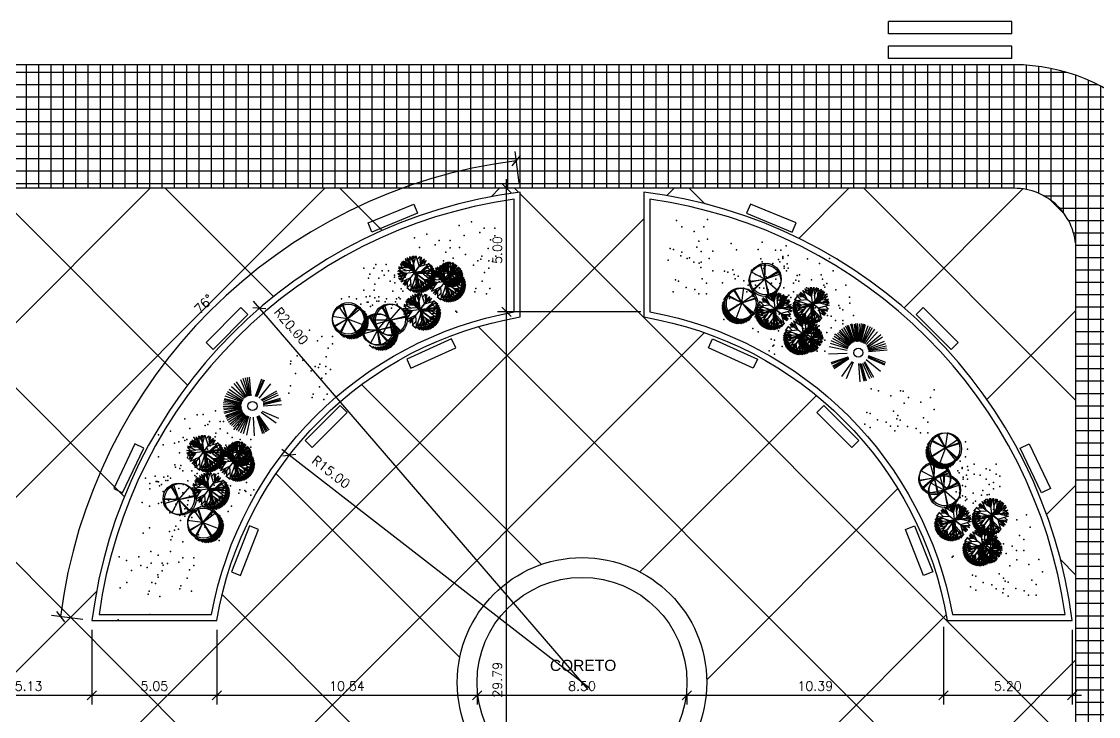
# Model space of a CAD drawing. Header units: millimetres. Extents: x 71 to 407, y 12 to 405.
# Drawn here: x 337.84 to 381.44, y 235.11 to 263.24 of the extents above; entities that cross this region are included whole.
import ezdxf

# ---------------------------------------------------------------- set-up
doc = ezdxf.new("R2010")
doc.units = ezdxf.units.MM
doc.header["$LTSCALE"] = 0.25
for name, color, linetype in [('BANCOS', 21, 'Continuous'), ('CALCADAS', 250, 'Continuous'), ('canteiro', 4, 'Continuous'), ('COTA', 240, 'Continuous'), ('GRAMA', 3, 'Continuous'), ('PAREDE', 5, 'Continuous'), ('PISO-CONCRETO', 8, 'Continuous'), ('pisos-concreto', 9, 'Continuous'), ('TEXTO1', 7, 'Continuous')]:
    doc.layers.add(name, color=color, linetype=linetype)
doc.layers.add('PLANTS', color=3, linetype='Continuous', lineweight=25)
doc.layers.add('SHADOWS', color=108, linetype='Continuous', lineweight=25)
doc.styles.get("Standard").update_dxf_attribs({"font": 'romans.shx'})
doc.styles.add('TECHNICLIGHT', font='arial.ttf')
doc.dimstyles.new('250', dxfattribs={"dimscale": 2.5, "dimtxt": 0.15, "dimasz": 0.15, "dimexe": 0.15, "dimexo": 0.15, "dimgap": 0.075, "dimtad": 1, "dimzin": 4, "dimdsep": 46, "dimtxsty": 'Standard', "dimblk1": 'OBLIQUE', "dimblk2": 'OBLIQUE', "dimsah": 1, "dimcen": 0.09, "dimdle": 0.15, "dimclrd": 256, "dimclre": 256, "dimclrt": 7, "dimadec": 0, "dimazin": 0, "dimtfac": 1, "dimtmove": 2, "dimatfit": 3, "dimldrblk": 'ORIGIN', "dimfxl": 1, "dimtolj": 1, "dimtzin": 4, "dimlwd": -1, "dimarcsym": 0})

# ---------------------------------------------------------------- blocks, each defined once
blk = doc.blocks.new('B')
at = {"layer": 'BANCOS'}
blk.add_lwpolyline([(-1, 0), (1, 0), (1, 0.4), (-1, 0.4)], close=True, dxfattribs=at)
blk = doc.blocks.new('*X30')
at = {"color": 0}
for p, q in [((7.996, 13.281), (8.158, 13.281)), ((8.071, 13.25), (8.233, 13.25)), ((8.124, 13.219), (8.286, 13.219)), ((8.165, 13.188), (8.327, 13.188)), ((8.199, 13.156), (8.361, 13.156)), ((8.227, 13.125), (8.389, 13.125)), ((8.251, 13.094), (8.413, 13.094)), ((8.271, 13.062), (8.433, 13.062)), ((8.289, 13.031), (8.45, 13.031)), ((8.303, 13), (8.465, 13)), ((8.315, 12.969), (8.477, 12.969)), ((8.325, 12.938), (8.487, 12.938)), ((8.309, 12.625), (8.471, 12.625)), ((8.32, 12.656), (8.482, 12.656)), ((8.328, 12.688), (8.49, 12.688)), ((8.332, 12.906), (8.494, 12.906)), ((8.335, 12.719), (8.497, 12.719)), ((8.338, 12.875), (8.499, 12.875)), ((8.339, 12.75), (8.501, 12.75)), ((8.341, 12.844), (8.503, 12.844)), ((8.342, 12.812), (8.504, 12.812)), ((8.342, 12.781), (8.504, 12.781)), ((7.927, 12.312), (8.088, 12.312)), ((8.035, 12.344), (8.196, 12.344)), ((8.097, 12.375), (8.259, 12.375)), ((8.144, 12.406), (8.305, 12.406)), ((8.181, 12.438), (8.343, 12.438)), ((8.212, 12.469), (8.374, 12.469)), ((8.238, 12.5), (8.4, 12.5)), ((8.261, 12.531), (8.422, 12.531)), ((8.28, 12.562), (8.441, 12.562)), ((8.295, 12.594), (8.457, 12.594))]:
    blk.add_line(p, q, dxfattribs=at)
blk = doc.blocks.new('SHADOW1')
blk.add_blockref('*X30', (-7.842, -12.805))
blk = doc.blocks.new('T25C')
at = {"color": 251, "linetype": 'Continuous'}
for p, q in [((0.35, 0.363), (-0.354, -0.341)), ((-0.005, 0.012), (-0.352, 0.358)), ((-0.352, 0.358), (0.349, -0.343)), ((-0.351, 0.358), (-0.335, 0.277)), ((-0.217, 0.224), (-0.326, 0.388)), ((-0.326, 0.388), (-0.235, 0.347)), ((-0.148, 0.155), (-0.272, 0.428)), ((-0.272, 0.428), (-0.001, 0.231)), ((-0.175, 0.358), (-0.162, 0.481)), ((-0.162, 0.481), (-0.002, 0.288)), ((-0.101, 0.498), (-0.12, 0.431)), ((-0.047, 0.343), (-0.101, 0.498)), ((-0.002, 0.503), (-0.047, 0.343)), ((-0.003, 0.01), (-0.003, 0.503)), ((-0.003, 0.503), (-0.003, -0.486)), ((-0.003, 0.01), (0.35, 0.363)), ((-0.002, 0.288), (0.062, 0.504)), ((0.031, 0.399), (-0.002, 0.503)), ((-0.002, 0.231), (0.183, 0.472)), ((0.062, 0.504), (0.079, 0.336)), ((0.183, 0.472), (0.129, 0.142)), ((0.158, 0.317), (0.24, 0.446)), ((0.24, 0.446), (0.161, 0.173)), ((0.161, 0.173), (0.367, 0.345)), ((0.352, 0.365), (0.21, 0.344)), ((0.367, 0.345), (0.326, 0.238)), ((-0.5, 0.028), (-0.426, 0.061)), ((-0.228, 0.009), (-0.5, 0.028)), ((0.497, 0.009), (-0.498, 0.009)), ((-0.497, 0.073), (-0.148, 0.155)), ((-0.115, 0.009), (-0.497, 0.073)), ((-0.427, 0.022), (-0.495, 0.009)), ((-0.495, 0.009), (-0.291, -0.032)), ((-0.261, 0.128), (-0.475, 0.168)), ((-0.475, 0.168), (-0.385, 0.099)), ((-0.475, -0.149), (-0.228, 0.009)), ((-0.321, 0.215), (-0.454, 0.219)), ((-0.454, 0.219), (-0.261, 0.128)), ((-0.419, -0.266), (-0.115, 0.009)), ((-0.246, 0.131), (-0.402, 0.306)), ((-0.402, 0.306), (-0.217, 0.224)), ((-0.107, 0.016), (-0.027, 0.012)), ((-0.002, 0.009), (-0.005, 0.012)), ((-0.002, 0.009), (-0.003, 0.01)), ((-0.002, 0.009), (0.497, 0.009)), ((0.416, 0.282), (0.077, 0.009)), ((0.077, 0.009), (0.414, -0.268)), ((0.228, 0.13), (0.483, 0.129)), ((0.303, 0.191), (0.454, 0.212)), ((0.454, 0.212), (0.332, 0.13)), ((0.483, 0.129), (0.357, 0.009)), ((0.357, 0.009), (0.491, -0.075)), ((0.396, 0.046), (0.495, 0.059)), ((0.498, 0.011), (0.396, 0.046)), ((0.498, 0.005), (0.428, -0.028)), ((0.495, 0.059), (0.436, 0.084)), ((-0.291, -0.032), (-0.498, -0.042)), ((-0.498, -0.042), (-0.395, -0.098)), ((-0.239, -0.104), (-0.475, -0.149)), ((-0.324, -0.12), (-0.461, -0.187)), ((-0.461, -0.187), (-0.35, -0.204)), ((-0.167, -0.154), (-0.419, -0.266)), ((-0.219, -0.206), (-0.371, -0.327)), ((-0.371, -0.327), (-0.324, -0.224)), ((-0.354, -0.342), (-0.265, -0.307)), ((-0.302, -0.39), (-0.219, -0.206)), ((-0.159, -0.253), (-0.302, -0.39)), ((-0.21, -0.449), (-0.225, -0.316)), ((-0.154, -0.316), (-0.21, -0.449)), ((-0.141, -0.471), (-0.167, -0.154)), ((-0.003, -0.195), (-0.141, -0.471)), ((-0.057, -0.488), (-0.05, -0.288)), ((0.219, -0.439), (-0.003, -0.195)), ((0.414, -0.268), (0.097, -0.09)), ((0.097, -0.09), (0.219, -0.439)), ((0.263, -0.415), (0.174, -0.31)), ((0.491, -0.075), (0.195, -0.088)), ((0.386, -0.307), (0.238, -0.231)), ((0.238, -0.231), (0.263, -0.415)), ((0.35, -0.345), (0.251, -0.322)), ((0.251, -0.322), (0.321, -0.372)), ((0.469, -0.158), (0.278, -0.085)), ((0.278, -0.085), (0.442, -0.221)), ((0.28, -0.193), (0.386, -0.307)), ((0.319, -0.273), (0.35, -0.345)), ((0.442, -0.221), (0.327, -0.198)), ((0.376, -0.08), (0.469, -0.158)), ((-0.003, -0.336), (-0.057, -0.488)), ((0.101, -0.48), (-0.003, -0.336)), ((0.035, -0.388), (-0.003, -0.491)), ((0.117, -0.327), (0.101, -0.48)), ((0.321, -0.372), (0.257, -0.367))]:
    blk.add_line(p, q, dxfattribs=at)
at = {"color": 122, "linetype": 'Continuous'}
for p, q in [((-0.151, 0.142), (-0.44, 0.072)), ((-0.44, 0.072), (-0.107, 0.016)), ((-0.149, 0.13), (-0.377, 0.076)), ((-0.377, 0.076), (-0.116, 0.022)), ((-0.144, 0.113), (-0.32, 0.075)), ((-0.32, 0.075), (-0.079, 0.028)), ((-0.144, 0.098), (-0.263, 0.078)), ((-0.263, 0.078), (-0.099, 0.041)), ((-0.144, 0.086), (-0.21, 0.076)), ((-0.21, 0.076), (-0.122, 0.057)), ((-0.142, 0.075), (-0.162, 0.07)), ((-0.029, 0.018), (-0.151, 0.142)), ((-0.027, 0.012), (-0.149, 0.13)), ((-0.062, 0.017), (-0.144, 0.113)), ((-0.079, 0.028), (-0.144, 0.098)), ((-0.099, 0.041), (-0.144, 0.086)), ((-0.122, 0.057), (-0.142, 0.075)), ((-0.116, 0.022), (-0.062, 0.017)), ((0.012, 0.003), (0.108, -0.087)), ((0.02, 0.015), (0.145, 0.144)), ((0.075, 0.003), (0.025, 0.001)), ((0.025, 0.001), (0.109, -0.084)), ((0.028, 0.014), (0.151, 0.133)), ((0.07, 0.013), (0.028, 0.014)), ((0.049, 0.02), (0.152, 0.126)), ((0.07, 0.019), (0.049, 0.02)), ((0.236, 0.164), (0.065, 0.021)), ((0.065, 0.021), (0.154, 0.12)), ((0.344, 0.235), (0.07, 0.013)), ((0.301, 0.205), (0.07, 0.019)), ((0.363, -0.232), (0.075, 0.003)), ((0.193, 0.136), (0.109, 0.062)), ((0.109, 0.062), (0.15, 0.115)), ((0.129, 0.142), (0.416, 0.282)), ((0.145, 0.144), (0.344, 0.235)), ((0.151, 0.133), (0.301, 0.205)), ((0.152, 0.126), (0.236, 0.164)), ((0.154, 0.12), (0.193, 0.136)), ((-0.35, -0.303), (-0.214, -0.184)), ((-0.338, -0.281), (-0.254, -0.21)), ((-0.32, -0.237), (-0.338, -0.281)), ((-0.214, -0.184), (-0.32, -0.237)), ((-0.254, -0.21), (-0.315, -0.248)), ((-0.274, -0.353), (-0.208, -0.218)), ((-0.167, -0.244), (-0.274, -0.353)), ((-0.244, -0.307), (-0.207, -0.226)), ((-0.172, -0.239), (-0.244, -0.307)), ((-0.183, -0.235), (-0.224, -0.281)), ((-0.224, -0.281), (-0.209, -0.239)), ((-0.195, -0.235), (-0.211, -0.25)), ((-0.21, -0.214), (-0.167, -0.168)), ((-0.209, -0.239), (-0.195, -0.228)), ((-0.208, -0.218), (-0.179, -0.196)), ((-0.207, -0.226), (-0.19, -0.214)), ((-0.195, -0.228), (-0.195, -0.235)), ((-0.19, -0.214), (-0.183, -0.235)), ((-0.179, -0.196), (-0.172, -0.239)), ((-0.167, -0.168), (-0.167, -0.244)), ((0.075, -0.005), (0.048, -0.006)), ((0.048, -0.006), (0.116, -0.08)), ((0.079, -0.012), (0.062, -0.016)), ((0.062, -0.016), (0.12, -0.078)), ((0.078, -0.02), (0.072, -0.025)), ((0.072, -0.025), (0.128, -0.076)), ((0.3, -0.189), (0.075, -0.005)), ((0.171, -0.101), (0.078, -0.02)), ((0.225, -0.14), (0.079, -0.012)), ((0.108, -0.087), (0.363, -0.232)), ((0.109, -0.084), (0.3, -0.189)), ((0.116, -0.08), (0.225, -0.14)), ((0.12, -0.078), (0.171, -0.101))]:
    blk.add_line(p, q, dxfattribs=at)
blk = doc.blocks.new('T41')
at = {"color": 86, "linetype": 'Continuous'}
for p, q in [((0.004, 0.005), (-0.195, 0.432)), ((0.004, 0.005), (-0.082, 0.469)), ((0.004, 0.005), (-0.054, 0.475)), ((0.004, 0.005), (0.382, 0.324)), ((0.004, 0.005), (-0.443, 0.154)), ((-0.442, -0.144), (0.004, 0.005)), ((0.004, 0.005), (-0.435, -0.172)), ((0.004, 0.005), (-0.285, -0.343)), ((0.004, 0.005), (-0.285, -0.401)), ((0.004, 0.005), (0.407, 0.292)), ((0.004, 0.005), (0.442, 0.238)), ((0.004, 0.005), (0.437, -0.256)), ((0.004, 0.005), (0.212, -0.469)), ((0.004, 0.005), (0.186, -0.48))]:
    blk.add_line(p, q, dxfattribs=at)
at = {"color": 3, "linetype": 'Continuous'}
for centre in [(0.018, -0.039), (0.029, 0.01)]:
    blk.add_circle(centre, 0.472, dxfattribs=at)
blk = doc.blocks.new('T34A')
at = {"color": 91, "linetype": 'Continuous'}
for p, q in [((-0.076, 0.182), (-0.233, 0.446)), ((-0.071, 0.189), (-0.207, 0.461)), ((-0.056, 0.186), (-0.181, 0.472)), ((-0.053, 0.193), (-0.15, 0.492)), ((-0.044, 0.198), (-0.124, 0.494)), ((0.018, 0.205), (0.023, 0.524)), ((0.068, 0.202), (0.148, 0.506)), ((0.095, 0.188), (0.207, 0.48)), ((0.109, 0.186), (0.251, 0.463)), ((0.119, 0.18), (0.286, 0.434)), ((0.14, 0.169), (0.32, 0.409)), ((0.149, 0.157), (0.353, 0.383)), ((-0.14, 0.116), (-0.411, 0.253)), ((-0.126, 0.129), (-0.369, 0.33)), ((0.159, 0.148), (0.371, 0.351)), ((0.169, 0.137), (0.396, 0.324)), ((0.177, 0.128), (0.422, 0.307)), ((0.182, 0.118), (0.442, 0.269)), ((0.191, 0.1), (0.463, 0.238)), ((0.199, 0.089), (0.481, 0.2)), ((-0.166, 0.022), (-0.48, 0.023)), ((-0.171, 0.005), (-0.474, -0.047)), ((0.198, 0.081), (0.491, 0.171)), ((0.203, 0.026), (0.516, 0.027)), ((0.206, 0.067), (0.489, 0.154)), ((0.21, 0.054), (0.509, 0.116)), ((0.21, 0.042), (0.513, 0.088)), ((0.211, 0), (0.507, -0.033)), ((0.213, 0.015), (0.516, -0.002)), ((0.215, 0.035), (0.51, 0.052)), ((-0.172, -0.018), (-0.467, -0.085)), ((-0.169, -0.009), (-0.463, -0.064)), ((-0.166, -0.045), (-0.435, -0.148)), ((-0.15, -0.065), (-0.42, -0.18)), ((-0.137, -0.078), (-0.412, -0.215)), ((-0.107, -0.112), (-0.319, -0.339)), ((-0.074, -0.141), (-0.214, -0.414)), ((-0.058, -0.144), (-0.197, -0.424)), ((-0.042, -0.149), (-0.171, -0.435)), ((0.027, -0.16), (0.036, -0.476)), ((0.044, -0.163), (0.072, -0.471)), ((0.055, -0.158), (0.106, -0.468)), ((0.069, -0.154), (0.147, -0.461)), ((0.084, -0.152), (0.189, -0.442)), ((0.103, -0.145), (0.263, -0.411)), ((0.121, -0.134), (0.303, -0.384)), ((0.148, -0.124), (0.352, -0.333)), ((0.163, -0.103), (0.399, -0.287)), ((0.177, -0.08), (0.43, -0.25)), ((0.187, -0.069), (0.449, -0.22)), ((0.188, -0.061), (0.47, -0.179)), ((0.195, -0.041), (0.486, -0.136)), ((0.205, -0.03), (0.495, -0.117)), ((0.208, -0.022), (0.502, -0.097)), ((0.213, -0.012), (0.511, -0.068))]:
    blk.add_line(p, q, dxfattribs=at)
at = {"color": 1, "linetype": 'Continuous'}
blk.add_circle((0.018, 0.017), 0.0777, dxfattribs=at)
blk = doc.blocks.new('_OBLIQUE')
at = {"color": 0, "linetype": 'ByBlock'}
blk.add_line((-0.5, -0.5), (0.5, 0.5), dxfattribs=at)
blk = doc.blocks.new('*D75')
at = {"layer": 'COTA'}
blk.add_line((357.478, 221.327), (357.478, 251.868), dxfattribs=at)
at = {"layer": 'COTA', "lineweight": -2}
for p, q in [((362.907, 251.493), (357.103, 251.493)), ((362.657, 221.702), (357.103, 221.702))]:
    blk.add_line(p, q, dxfattribs=at)
at = {"layer": 'DEFPOINTS', "color": 0}
for p in [(357.478, 251.493), (363.282, 251.493), (363.032, 221.702)]:
    blk.add_point(p, dxfattribs=at)
at = {"layer": 'COTA', "xscale": 0.375, "yscale": 0.375, "zscale": 0.375}
for p, rotation in [((357.478, 251.493), 90), ((357.478, 221.702), 270)]:
    blk.add_blockref('_OBLIQUE', p, dxfattribs=dict(at, rotation=rotation))
at = {"layer": 'COTA', "color": 7, "insert": (357.103, 236.597), "char_height": 0.375, "attachment_point": 5, "rotation": 90}
blk.add_mtext('\\A1;29.79', dxfattribs=at)
blk = doc.blocks.new('_Origin')
at = {"color": 0, "linetype": 'ByBlock', "lineweight": -2}
blk.add_line((0, 0), (-1, 0), dxfattribs=at)
blk.add_circle((0, 0), 0.5, dxfattribs=at)
blk = doc.blocks.new('*D76')
at = {"layer": 'COTA'}
blk.add_line((357.478, 251.118), (357.478, 256.868), dxfattribs=at)
at = {"layer": 'COTA', "lineweight": -2}
for p, q in [((359.157, 256.493), (357.103, 256.493)), ((362.907, 251.493), (357.103, 251.493))]:
    blk.add_line(p, q, dxfattribs=at)
at = {"layer": 'DEFPOINTS', "color": 0}
for p in [(357.478, 256.493), (359.532, 256.493), (363.282, 251.493)]:
    blk.add_point(p, dxfattribs=at)
at = {"layer": 'COTA', "xscale": 0.375, "yscale": 0.375, "zscale": 0.375}
for p, rotation in [((357.478, 256.493), 90), ((357.478, 251.493), 270)]:
    blk.add_blockref('_OBLIQUE', p, dxfattribs=dict(at, rotation=rotation))
at = {"layer": 'COTA', "color": 7, "insert": (357.103, 253.993), "char_height": 0.375, "attachment_point": 5, "rotation": 90}
blk.add_mtext('\\A1;5.00', dxfattribs=at)
blk = doc.blocks.new('*D77')
at = {"layer": 'COTA', "lineweight": -2}
for p, q in [((375.171, 238.741), (375.171, 235.592)), ((380.375, 238.618), (380.375, 235.592))]:
    blk.add_line(p, q, dxfattribs=at)
at = {"layer": 'COTA'}
blk.add_line((380.75, 235.967), (374.796, 235.967), dxfattribs=at)
at = {"layer": 'DEFPOINTS', "color": 0}
for p in [(375.171, 239.116), (380.375, 238.993), (375.171, 235.967)]:
    blk.add_point(p, dxfattribs=at)
at = {"layer": 'COTA', "xscale": 0.375, "yscale": 0.375, "zscale": 0.375, "rotation": 180}
blk.add_blockref('_OBLIQUE', (375.171, 235.967), dxfattribs=at)
at = {"layer": 'COTA', "xscale": 0.375, "yscale": 0.375, "zscale": 0.375}
blk.add_blockref('_OBLIQUE', (380.375, 235.967), dxfattribs=at)
at = {"layer": 'COTA', "color": 7, "insert": (377.773, 236.342), "char_height": 0.375, "attachment_point": 5}
blk.add_mtext('\\A1;5.20', dxfattribs=at)
blk = doc.blocks.new('*D78')
at = {"layer": 'COTA', "lineweight": -2}
for p, q in [((375.171, 238.741), (375.171, 235.592)), ((364.779, 235.968), (364.779, 235.592))]:
    blk.add_line(p, q, dxfattribs=at)
at = {"layer": 'COTA'}
blk.add_line((375.546, 235.967), (364.404, 235.967), dxfattribs=at)
at = {"layer": 'DEFPOINTS', "color": 0}
for p in [(375.171, 239.116), (364.779, 236.343), (364.779, 235.967)]:
    blk.add_point(p, dxfattribs=at)
at = {"layer": 'COTA', "xscale": 0.375, "yscale": 0.375, "zscale": 0.375, "rotation": 180}
blk.add_blockref('_OBLIQUE', (364.779, 235.967), dxfattribs=at)
at = {"layer": 'COTA', "xscale": 0.375, "yscale": 0.375, "zscale": 0.375}
blk.add_blockref('_OBLIQUE', (375.171, 235.967), dxfattribs=at)
at = {"layer": 'COTA', "color": 7, "insert": (369.975, 236.342), "char_height": 0.375, "attachment_point": 5}
blk.add_mtext('\\A1;10.39', dxfattribs=at)
blk = doc.blocks.new('*D79')
at = {"layer": 'COTA'}
blk.add_line((365.154, 235.967), (355.907, 235.967), dxfattribs=at)
at = {"layer": 'COTA', "lineweight": -2}
for p, q in [((356.282, 236.118), (356.282, 235.592)), ((364.779, 235.968), (364.779, 235.592))]:
    blk.add_line(p, q, dxfattribs=at)
at = {"layer": 'DEFPOINTS', "color": 0}
for p in [(356.282, 236.493), (364.779, 236.343), (356.282, 235.967)]:
    blk.add_point(p, dxfattribs=at)
at = {"layer": 'COTA', "xscale": 0.375, "yscale": 0.375, "zscale": 0.375, "rotation": 180}
blk.add_blockref('_OBLIQUE', (356.282, 235.967), dxfattribs=at)
at = {"layer": 'COTA', "xscale": 0.375, "yscale": 0.375, "zscale": 0.375}
blk.add_blockref('_OBLIQUE', (364.779, 235.967), dxfattribs=at)
at = {"layer": 'COTA', "color": 7, "insert": (360.531, 236.342), "char_height": 0.375, "attachment_point": 5}
blk.add_mtext('\\A1;8.50', dxfattribs=at)
blk = doc.blocks.new('*D80')
at = {"layer": 'COTA', "lineweight": -2}
for p, q in [((345.742, 238.618), (345.742, 235.592)), ((356.282, 236.118), (356.282, 235.592))]:
    blk.add_line(p, q, dxfattribs=at)
at = {"layer": 'COTA'}
blk.add_line((356.657, 235.967), (345.367, 235.967), dxfattribs=at)
at = {"layer": 'DEFPOINTS', "color": 0}
for p in [(345.742, 238.993), (356.282, 236.493), (345.742, 235.967)]:
    blk.add_point(p, dxfattribs=at)
at = {"layer": 'COTA', "xscale": 0.375, "yscale": 0.375, "zscale": 0.375, "rotation": 180}
blk.add_blockref('_OBLIQUE', (345.742, 235.967), dxfattribs=at)
at = {"layer": 'COTA', "xscale": 0.375, "yscale": 0.375, "zscale": 0.375}
blk.add_blockref('_OBLIQUE', (356.282, 235.967), dxfattribs=at)
at = {"layer": 'COTA', "color": 7, "insert": (351.012, 236.342), "char_height": 0.375, "attachment_point": 5}
blk.add_mtext('\\A1;10.54', dxfattribs=at)
blk = doc.blocks.new('*D81')
at = {"layer": 'COTA', "lineweight": -2}
for p, q in [((340.689, 238.618), (340.689, 235.592)), ((345.742, 238.618), (345.742, 235.592))]:
    blk.add_line(p, q, dxfattribs=at)
at = {"layer": 'COTA'}
blk.add_line((346.117, 235.967), (340.314, 235.967), dxfattribs=at)
at = {"layer": 'DEFPOINTS', "color": 0}
for p in [(340.689, 238.993), (345.742, 238.993), (340.689, 235.967)]:
    blk.add_point(p, dxfattribs=at)
at = {"layer": 'COTA', "xscale": 0.375, "yscale": 0.375, "zscale": 0.375, "rotation": 180}
blk.add_blockref('_OBLIQUE', (340.689, 235.967), dxfattribs=at)
at = {"layer": 'COTA', "xscale": 0.375, "yscale": 0.375, "zscale": 0.375}
blk.add_blockref('_OBLIQUE', (345.742, 235.967), dxfattribs=at)
at = {"layer": 'COTA', "color": 7, "insert": (343.215, 236.342), "char_height": 0.375, "attachment_point": 5}
blk.add_mtext('\\A1;5.05', dxfattribs=at)
blk = doc.blocks.new('*D82')
at = {"layer": 'COTA', "lineweight": -2}
for p, q in [((335.557, 247.368), (335.557, 235.592)), ((340.689, 238.618), (340.689, 235.592))]:
    blk.add_line(p, q, dxfattribs=at)
at = {"layer": 'COTA'}
blk.add_line((341.064, 235.967), (335.182, 235.967), dxfattribs=at)
at = {"layer": 'DEFPOINTS', "color": 0}
for p in [(335.557, 247.743), (340.689, 238.993), (335.557, 235.967)]:
    blk.add_point(p, dxfattribs=at)
at = {"layer": 'COTA', "xscale": 0.375, "yscale": 0.375, "zscale": 0.375, "rotation": 180}
blk.add_blockref('_OBLIQUE', (335.557, 235.967), dxfattribs=at)
at = {"layer": 'COTA', "xscale": 0.375, "yscale": 0.375, "zscale": 0.375}
blk.add_blockref('_OBLIQUE', (340.689, 235.967), dxfattribs=at)
at = {"layer": 'COTA', "color": 7, "insert": (338.123, 236.342), "char_height": 0.375, "attachment_point": 5}
blk.add_mtext('\\A1;5.13', dxfattribs=at)
blk = doc.blocks.new('*D118')
at = {"layer": 'COTA'}
blk.add_line((360.777, 236.209), (347.224, 251.921), dxfattribs=at)
at = {"layer": 'DEFPOINTS', "color": 0}
for p in [(347.469, 251.637), (360.532, 236.493)]:
    blk.add_point(p, dxfattribs=at)
at = {"layer": 'COTA', "xscale": 0.375, "yscale": 0.375, "zscale": 0.375, "rotation": 130.7798415894009}
blk.add_blockref('_OBLIQUE', (347.469, 251.637), dxfattribs=at)
at = {"layer": 'COTA', "color": 7, "insert": (348.756, 250.915), "char_height": 0.375, "attachment_point": 5, "rotation": 310.7798}
blk.add_mtext('\\A1;R20.00', dxfattribs=at)
blk = doc.blocks.new('*D119')
at = {"layer": 'COTA'}
blk.add_line((360.828, 236.263), (348.381, 245.913), dxfattribs=at)
at = {"layer": 'DEFPOINTS', "color": 0}
for p in [(348.677, 245.683), (360.532, 236.493)]:
    blk.add_point(p, dxfattribs=at)
at = {"layer": 'COTA', "xscale": 0.375, "yscale": 0.375, "zscale": 0.375, "rotation": 142.2150789964537}
blk.add_blockref('_OBLIQUE', (348.677, 245.683), dxfattribs=at)
at = {"layer": 'COTA', "color": 7, "insert": (350.368, 245.008), "char_height": 0.375, "attachment_point": 5, "rotation": 322.2151}
blk.add_mtext('\\A1;R15.00', dxfattribs=at)
blk = doc.blocks.new('*D120')
at = {"layer": 'COTA'}
for p, q in [((357.985, 256.708), (357.825, 257.98)), ((340.317, 239.039), (339.045, 239.2))]:
    blk.add_line(p, q, dxfattribs=at)
blk.add_arc((360.532, 236.493), 21.282, 97.1808, 172.8192, dxfattribs=at)
at = {"layer": 'DEFPOINTS', "color": 0}
for p in [(358.032, 256.336), (349.13, 254.463), (340.689, 238.993), (360.532, 236.493)]:
    blk.add_point(p, dxfattribs=at)
at = {"layer": 'COTA', "xscale": 0.375, "yscale": 0.375, "zscale": 0.375}
for p, rotation in [((357.872, 257.608), 7.180755781458132), ((339.417, 239.153), 262.8192442185417)]:
    blk.add_blockref('_OBLIQUE', p, dxfattribs=dict(at, rotation=rotation))
at = {"layer": 'COTA', "color": 7, "insert": (345.218, 251.806), "char_height": 0.375, "attachment_point": 5, "rotation": 45}
blk.add_mtext('\\A1;76°', dxfattribs=at)

msp = doc.modelspace()

# ---------------------------------------------------------------- hatches: boundary and pattern name
at = {"layer": 'PISO-CONCRETO'}
h = msp.add_hatch(dxfattribs=at)
h.set_pattern_fill('_USER', color=256, scale=0.5, style=0, double=1, pattern_type=0)
h.set_pattern_definition([(0, (311.53186, 147.1925), (0, 0.5), []), (90, (311.53186, 147.1925), (-0.5, 3e-17), [])])
edge = h.paths.add_edge_path()
edge.add_arc((378.032, 149.693), 7.5, 270, 360)
edge.add_line((385.532, 149.693), (385.532, 253.993))
edge.add_arc((378.032, 253.993), 7.5, 0, 90)
edge.add_line((378.032, 261.493), (245.032, 261.493))
edge.add_arc((245.032, 253.993), 7.5, 90, 180)
edge.add_line((237.532, 253.993), (237.532, 149.693))
edge.add_arc((245.032, 149.693), 7.5, 180, 270)
edge.add_line((245.032, 142.193), (378.032, 142.193))
edge = h.paths.add_edge_path(flags=16)
edge.add_arc((378.032, 149.693), 2.5, 270, 360)
edge.add_line((380.532, 149.693), (380.532, 253.993))
edge.add_arc((378.032, 253.993), 2.5, 0, 90)
edge.add_line((378.032, 256.493), (245.032, 256.493))
edge.add_arc((245.032, 253.993), 2.5, 90, 180)
edge.add_line((242.532, 253.993), (242.532, 149.693))
edge.add_arc((245.032, 149.693), 2.5, 180, 270)
edge.add_line((245.032, 147.193), (378.032, 147.193))
at = {"layer": 'pisos-concreto'}
h = msp.add_hatch(dxfattribs=at)
h.set_pattern_fill('_USER', color=256, scale=5, angle=45, style=0, double=1, pattern_type=0)
h.set_pattern_definition([(45, (311.532, 147.1925), (-3.53553, 3.53553), []), (135, (311.532, 147.1925), (-3.53553, -3.53553), [])])
h.paths.add_polyline_path([(363.032, 221.702, 0.319198), (375.322, 233.993), (380.375, 233.993, -0.170799), (374.437, 222.118), (380.532, 222.118), (380.532, 253.993, 0.414214), (378.032, 256.493), (372.338, 256.493), (372.338, 252.636, -0.206358), (380.375, 238.993), (375.322, 238.993, 0.319198), (363.032, 251.283), (363.032, 256.336, -0.127213), (372.338, 252.636), (372.338, 256.493), (360.532, 256.493), (360.532, 241.543, -0.414214), (365.582, 236.493, -1), (355.482, 236.493, -0.414214), (360.532, 241.543), (360.532, 256.493), (351.754, 256.493), (351.754, 254.463, -0.082452), (358.032, 256.336), (358.032, 251.283, 0.319198), (345.742, 238.993), (340.689, 238.993, -0.252967), (351.754, 254.463), (351.754, 256.493), (331.826, 256.493), (331.826, 251.961, -0.378826), (335.557, 247.743, -1), (327.057, 247.743, -0.450509), (331.826, 251.961), (331.826, 256.493), (321.925, 256.493, 0.098776), (308.175, 253.329), (308.175, 247.753, -0.068045), (316.048, 250.725), (316.717, 247.8, -0.014968), (318.365, 248.126), (318.858, 245.167, 0.182114), (303.573, 236.304), (301.25, 238.202, -0.014968), (302.351, 239.47), (300.145, 241.504, -0.082452), (308.175, 247.753), (308.175, 253.329, 0.161455), (291.463, 237.972), (272.943, 256.493), (251.768, 256.493, -0.220092), (258.808, 253.236), (256.902, 251.618, 1), (246.634, 242.894), (244.729, 241.276, -0.177903), (242.532, 247.256), (242.532, 229.122), (244.735, 229.122), (244.144, 229.712), (264.863, 250.43), (289.611, 225.681), (268.893, 204.963), (244.735, 229.122), (242.532, 229.122), (242.532, 200.011), (245.379, 200.011, -0.094039), (245.032, 201.843, -1), (255.032, 201.843, -0.094039), (254.684, 200.011), (270.186, 200.011, -0.657735), (284.878, 200.011), (290.14, 200.011, 0.135728), (286.72, 206.039), (290.256, 209.574, -0.493239), (286.532, 181.254), (284.032, 185.584, 0.335111), (290.14, 200.011), (284.878, 200.011, -0.102155), (285.532, 196.843, -1), (269.532, 196.843, -0.102155), (270.186, 200.011), (254.684, 200.011, -0.681016), (245.379, 200.011), (242.532, 200.011), (242.532, 183.595), (251.16, 183.595, -0.118042), (259.875, 186.879), (259.875, 183.595), (264.875, 183.595), (264.875, 186.879, -0.342564), (282.218, 169.536), (277.165, 169.536, 0.319198), (264.875, 181.826), (264.875, 183.595), (259.875, 183.595), (259.875, 181.826, 0.319198), (247.585, 169.536), (242.532, 169.536), (242.532, 164.536), (247.585, 164.536, 0.319198), (259.875, 152.245), (259.875, 147.193), (264.875, 147.193), (264.875, 152.245, 0.319198), (277.165, 164.536), (282.218, 164.536, -0.168261), (276.422, 152.799), (276.422, 147.193), (301.532, 147.193), (301.532, 167.193), (306.532, 167.193), (306.532, 147.193), (316.532, 147.193), (316.532, 167.193), (321.532, 167.193), (321.532, 147.193), (343.532, 147.193), (343.532, 152.193), (347.155, 152.193), (347.155, 157.666), (345.594, 157.193, -0.243304), (348.934, 175.263), (352.507, 171.69, 0.232179), (350.379, 158.644), (347.155, 157.666), (347.155, 152.193), (349.532, 152.193), (349.532, 147.193), (359.532, 147.193), (359.532, 152.193), (365.532, 152.193), (365.532, 147.193), (378.032, 147.193, 0.414214), (380.532, 149.693), (380.532, 152.193), (375.532, 152.193), (375.532, 158.193), (380.532, 158.193), (380.532, 168.193), (375.532, 168.193), (375.532, 174.193), (380.532, 174.193), (380.532, 180.968), (372.265, 180.968), (370.532, 176.833, 0.259311), (356.042, 175.226), (352.469, 178.799, -0.27058), (372.465, 181.445), (372.265, 180.968), (380.532, 180.968), (380.532, 194.343), (363.032, 194.343), (363.032, 199.343), (380.532, 199.343), (380.532, 204.343), (363.032, 204.343), (363.032, 209.343), (380.532, 209.343), (380.532, 222.118), (374.437, 222.118, -0.16227), (363.032, 216.649)])
h.paths.add_polyline_path([(267.425, 167.036, -1), (257.325, 167.036, -1)], flags=16)
h.paths.add_polyline_path([(266.625, 167.036, -1), (258.125, 167.036, -1)], flags=0)
h.paths.add_polyline_path([(265.29, 169.774, -0.396021), (265.29, 164.297), (262.552, 167.036), (262.375, 167.036), (262.375, 166.859), (265.114, 164.12, -0.396021), (259.636, 164.12), (262.375, 166.859), (262.375, 167.036), (262.198, 167.036), (259.46, 164.297, -0.396021), (259.46, 169.774), (262.198, 167.036), (262.375, 167.036), (262.375, 167.212), (259.636, 169.951, -0.396021), (265.114, 169.951), (262.375, 167.212), (262.375, 167.036), (262.552, 167.036)], flags=0)

# ---------------------------------------------------------------- linework, layer by layer
at = {"layer": 'CALCADAS'}
for p, q in [((377.935, 263.243), (372.935, 263.243)), ((372.935, 262.743), (372.935, 263.243)), ((377.935, 262.743), (377.935, 263.243)), ((377.935, 262.743), (372.935, 262.743)), ((377.935, 262.243), (372.935, 262.243)), ((372.935, 261.743), (372.935, 262.243)), ((377.935, 261.743), (377.935, 262.243)), ((377.935, 261.743), (372.935, 261.743))]:
    msp.add_line(p, q, dxfattribs=at)
for points in [[(378.032, 142.193, 0.414214), (385.532, 149.693), (385.532, 253.993, 0.414214), (378.032, 261.493), (245.032, 261.493, 0.414214), (237.532, 253.993), (237.532, 149.693, 0.414214), (245.032, 142.193)], [(378.032, 147.193, 0.414214), (380.532, 149.693), (380.532, 253.993, 0.414214), (378.032, 256.493), (245.032, 256.493, 0.414214), (242.532, 253.993), (242.532, 149.693, 0.414214), (245.032, 147.193)]]:
    msp.add_lwpolyline(points, format="xyb", close=True, dxfattribs=at)
at = {"layer": 'canteiro'}
for points in [[(358.032, 251.283), (358.032, 256.336, 0.342564), (340.689, 238.993), (345.742, 238.993, -0.319198)], [(357.782, 251.493), (357.782, 256.05, 0.334557), (340.974, 239.243), (345.532, 239.243, -0.311572)], [(363.032, 256.336), (363.032, 251.283, -0.319198), (375.322, 238.993), (380.375, 238.993, 0.342564)], [(363.282, 256.05), (363.282, 251.493, -0.311572), (375.532, 239.243), (380.089, 239.243, 0.334557)]]:
    msp.add_lwpolyline(points, format="xyb", close=True, dxfattribs=at)
at = {"layer": 'GRAMA', "linetype": 'Continuous'}
for p in [(356.058, 255.133), (364.36, 255.19), (365.613, 255.234), (355.561, 254.984), (356.391, 254.703), (356.565, 254.876), (356.999, 254.876), (364.576, 254.93), (365.067, 254.737), (365.464, 254.936), (353.75, 254.491), (354.247, 254.64), (354.754, 254.382), (355.187, 254.382), (355.76, 254.587), (356.825, 254.4), (356.999, 254.573), (365.266, 254.351), (365.613, 254.439), (366.566, 254.264), (367.819, 254.308), (353.949, 254.093), (354.58, 254.209), (355.014, 253.906), (355.187, 254.079), (355.568, 254.096), (355.811, 253.817), (356.738, 254.053), (364.1, 254.062), (364.23, 254.019), (364.573, 253.908), (365.183, 254.106), (365.356, 253.932), (365.827, 253.952), (366.782, 254.004), (367.67, 254.01), (368.363, 253.994), (368.58, 253.994), (368.797, 254.168), (352.189, 253.405), (352.6, 253.405), (353.756, 253.603), (354.927, 253.559), (355.314, 253.668), (356.144, 253.386), (356.318, 253.56), (356.435, 253.62), (356.478, 253.75), (356.752, 253.56), (356.912, 253.533), (357.042, 253.75), (364.013, 253.585), (364.533, 253.759), (364.79, 253.648), (364.879, 253.672), (365.053, 253.499), (365.281, 253.456), (365.356, 253.499), (365.678, 253.654), (367.768, 253.641), (367.819, 253.514), (368.258, 253.449), (368.493, 253.604), (368.537, 253.517), (368.656, 253.647), (368.667, 253.734), (368.667, 253.691), (368.71, 253.344), (368.84, 253.431), (368.883, 253.778), (369.66, 253.641), (370.151, 253.449), (370.548, 253.647), (351.692, 253.256), (351.939, 253.01), (352.104, 253.256), (352.436, 253.158), (352.522, 252.975), (352.696, 253.148), (352.934, 252.975), (353.107, 253.148), (353.129, 253.148), (353.541, 253.148), (354.624, 253.126), (354.667, 253.256), (354.882, 253.01), (354.931, 253.208), (355.101, 253.039), (355.231, 253.256), (355.279, 253.159), (355.496, 253.219), (355.513, 253.271), (356.578, 253.083), (356.752, 253.256), (365.337, 253.283), (365.827, 253.158), (366.306, 253.137), (366.436, 253.093), (366.637, 253.196), (366.689, 252.998), (366.854, 252.936), (367.389, 253.18), (367.562, 253.007), (367.742, 252.942), (367.891, 253.24), (367.989, 252.911), (368.71, 253.257), (368.805, 253.151), (368.883, 253.257), (369.243, 252.956), (369.331, 252.983), (370.219, 252.989), (370.697, 253.151), (351.891, 252.859), (352.138, 252.612), (352.302, 252.859), (352.769, 252.728), (352.943, 252.901), (352.956, 252.672), (353.129, 252.845), (353.367, 252.672), (353.376, 252.901), (353.376, 252.598), (353.541, 252.845), (354.75, 252.723), (354.782, 252.811), (355.321, 252.78), (356.491, 252.736), (364.313, 252.781), (364.443, 252.737), (364.746, 252.477), (365.396, 252.824), (365.57, 252.651), (366.219, 252.66), (366.739, 252.833), (367.086, 252.747), (367.259, 252.573), (367.291, 252.774), (367.344, 252.744), (367.421, 252.731), (367.562, 252.573), (368.206, 252.651), (368.374, 252.817), (368.547, 252.644), (369.094, 252.658), (369.184, 252.774), (369.314, 252.731), (369.822, 252.79), (370.267, 252.817), (370.318, 252.571), (370.368, 252.492), (370.44, 252.644), (371.207, 252.577), (351.097, 252.103), (351.698, 252.368), (351.791, 252.103), (351.945, 252.121), (352.11, 252.368), (352.138, 252.06), (352.311, 252.103), (352.869, 252.325), (353.116, 252.078), (353.203, 252.425), (353.281, 252.325), (356.188, 252.303), (356.231, 252.433), (356.665, 252.216), (356.795, 252.433), (364.226, 252.304), (365.093, 252.391), (365.266, 252.217), (365.57, 252.217), (366.377, 252.069), (367.204, 252.297), (367.421, 252.167), (367.46, 252.112), (367.724, 252.47), (367.891, 252.445), (368.014, 252.159), (368.071, 252.384), (368.244, 252.21), (368.547, 252.21), (368.697, 252.459), (368.854, 252.115), (368.903, 252.166), (368.984, 252.072), (369.097, 252.297), (369.243, 252.161), (369.314, 252.167), (369.617, 252.47), (369.938, 252.159), (369.963, 252.384), (370.137, 252.21), (370.44, 252.21), (370.809, 252.378), (371.355, 252.08), (350.794, 252.016), (351.401, 252.016), (351.574, 251.8), (351.834, 251.886), (351.878, 251.886), (351.964, 251.713), (352.051, 251.756), (352.225, 251.93), (352.311, 251.93), (352.565, 251.892), (352.609, 252.022), (352.812, 251.645), (352.856, 251.775), (352.977, 251.892), (353.02, 252.022), (353.042, 251.805), (353.173, 252.022), (353.42, 251.775), (353.454, 251.805), (353.584, 252.022), (354.555, 251.655), (366.507, 252.025), (366.81, 251.765), (367.157, 251.679), (367.633, 251.939), (367.729, 251.784), (367.859, 251.741), (368.505, 251.967), (368.768, 251.638), (368.812, 251.827), (368.986, 251.654), (369.051, 251.669), (369.288, 251.812), (369.634, 251.725), (369.842, 251.704), (369.972, 251.66), (370.111, 251.985), (370.483, 251.83), (370.925, 251.747), (370.974, 251.638), (371.371, 251.836), (351.574, 251.583), (353.289, 251.558), (355.428, 251.52), (355.466, 251.481), (366.279, 251.184), (366.29, 251.592), (367.33, 251.505), (367.538, 251.292), (367.633, 251.505), (367.642, 251.307), (367.668, 251.249), (368.162, 251.48), (368.509, 251.394), (368.621, 251.335), (368.673, 251.254), (368.682, 251.22), (368.984, 251.508), (368.986, 251.22), (369.561, 251.26), (369.578, 251.336), (369.755, 251.227), (369.808, 251.552), (370.111, 251.552), (370.275, 251.4), (370.466, 251.342), (370.622, 251.313), (371.098, 251.574), (371.52, 251.339), (348.697, 250.754), (349.492, 250.754), (367.451, 250.815), (367.971, 250.989), (368.318, 250.902), (368.435, 251.013), (368.491, 250.728), (368.794, 251.162), (368.794, 250.728), (369.164, 251.061), (369.503, 250.818), (369.592, 250.786), (369.71, 250.763), (369.972, 251.097), (370.006, 250.963), (370.069, 251.144), (370.136, 250.919), (370.615, 250.845), (370.795, 251.14), (371.09, 251.006), (371.098, 251.14), (371.263, 250.833), (348.995, 250.605), (349.825, 250.324), (349.999, 250.497), (350.432, 250.497), (367.668, 250.685), (368.196, 250.386), (368.326, 250.343), (369.101, 250.469), (369.231, 250.425), (369.279, 250.43), (369.79, 250.687), (369.92, 250.486), (369.989, 250.637), (370.136, 250.356), (370.184, 250.512), (370.358, 250.339), (370.44, 250.659), (370.786, 250.572), (370.96, 250.399), (371.263, 250.399), (349.194, 250.208), (350.259, 250.021), (350.432, 250.194), (368.109, 249.909), (368.262, 250.103), (368.301, 250.14), (368.629, 250.083), (368.976, 249.996), (369.015, 249.992), (369.231, 249.862), (369.453, 250.256), (369.535, 250.165), (369.881, 250.079), (369.939, 250.289), (370, 250.073), (370.054, 249.905), (370.358, 249.905), (348.741, 249.501), (349.001, 249.717), (349.225, 249.538), (350.172, 249.674), (368.326, 249.779), (369.149, 249.823), (369.453, 249.823), (348.728, 249.389), (348.927, 248.992), (349.558, 249.107), (349.732, 249.281), (349.868, 249.241), (349.912, 249.371), (350.165, 249.281), (350.345, 249.154), (349.992, 248.804), (350.165, 248.977), (348.654, 248.201), (348.734, 248.501), (349.645, 248.154), (349.905, 248.457), (350.209, 248.154), (372.24, 248.37), (372.54, 248.29), (373.428, 248.296), (373.54, 248.283), (374.794, 248.328), (349.602, 248.024), (350.079, 247.938), (373.031, 248.097), (373.577, 247.799), (373.757, 248.023), (374.248, 247.831), (374.645, 248.029), (344.944, 247.316), (345.188, 247.332), (345.685, 247.481), (372.064, 247.423), (372.194, 247.379), (373.147, 247.466), (373.32, 247.293), (374.794, 247.533), (344.447, 247.167), (345.277, 246.886), (345.387, 246.935), (345.451, 247.059), (345.884, 247.059), (346.018, 247.05), (346.192, 247.224), (346.625, 247.224), (346.625, 246.92), (371.977, 246.946), (372.194, 246.816), (372.497, 247.119), (372.843, 247.032), (373.017, 246.859), (373.28, 247.156), (373.32, 246.859), (373.41, 247.113), (373.713, 246.852), (374.363, 247.199), (374.536, 247.026), (343.377, 246.509), (343.874, 246.658), (344.38, 246.401), (344.646, 246.77), (344.814, 246.401), (345.194, 246.444), (345.682, 246.427), (345.711, 246.582), (345.884, 246.756), (346.179, 246.576), (346.365, 246.4), (346.452, 246.747), (373.193, 246.679), (374.06, 246.766), (374.233, 246.592), (374.536, 246.592), (343.576, 246.112), (344.035, 246.18), (344.207, 246.227), (344.453, 246.279), (344.532, 246.329), (344.814, 246.097), (345.039, 246.072), (345.364, 245.932), (345.473, 246.072), (345.624, 246.236), (345.881, 246.029), (345.928, 245.932), (346.062, 245.967), (346.105, 246.097), (346.387, 245.95), (346.512, 246.145), (346.669, 246.097), (346.686, 246.318), (346.952, 245.96), (347.119, 246.318), (347.119, 246.015), (376.056, 246.231), (343.383, 245.621), (344.234, 245.783), (344.554, 245.577), (344.641, 245.924), (344.866, 245.898), (345.299, 245.595), (345.321, 245.802), (345.473, 245.768), (345.688, 245.539), (345.764, 245.521), (345.798, 245.716), (346.238, 245.552), (346.261, 245.67), (346.338, 245.751), (346.539, 245.88), (346.735, 245.9), (346.859, 245.495), (346.946, 245.842), (376.056, 245.624), (376.142, 245.927), (344.042, 245.292), (344.069, 245.203), (344.25, 245.144), (344.294, 245.274), (344.857, 245.274), (344.864, 245.203), (345.213, 245.248), (345.963, 245.124), (346.206, 245.464), (346.556, 245.062), (346.595, 245.24), (346.599, 245.192), (346.768, 245.413), (347.163, 245.192), (347.202, 245.413), (347.202, 245.11), (375.622, 245.45), (375.752, 245.06), (375.839, 245.45), (375.926, 245.19), (375.926, 245.147), (376.142, 245.233), (376.161, 245.079), (376.408, 245.326), (376.899, 245.134), (377.049, 245.085), (377.296, 245.332), (342.856, 244.757), (343.247, 244.844), (343.29, 244.627), (343.333, 244.627), (343.594, 244.801), (343.68, 244.671), (343.767, 244.844), (343.767, 244.671), (343.874, 244.765), (344.367, 245.054), (344.566, 244.657), (344.727, 245.058), (344.859, 244.863), (344.909, 244.815), (344.952, 244.945), (345.197, 244.773), (345.356, 245.012), (345.37, 244.946), (345.386, 244.728), (345.516, 244.945), (345.771, 244.633), (345.804, 244.946), (345.804, 244.643), (345.862, 244.755), (346.296, 244.755), (347.028, 244.937), (347.033, 244.975), (375.796, 244.973), (375.969, 244.8), (375.969, 244.713), (376.099, 244.887), (376.142, 244.713), (376.408, 244.915), (376.652, 244.887), (376.899, 244.722), (377.296, 244.921), (377.445, 244.836), (343.03, 244.541), (343.03, 244.324), (343.377, 244.616), (343.42, 244.454), (343.507, 244.497), (343.576, 244.219), (344.207, 244.335), (344.38, 244.508), (344.814, 244.508), (344.814, 244.205), (345.058, 244.466), (345.631, 244.47), (345.689, 244.582), (346.011, 244.396), (346.123, 244.278), (346.296, 244.452), (346.681, 244.287), (346.884, 244.262), (346.922, 244.222), (346.941, 244.59), (347.245, 244.287), (375.684, 244.212), (375.931, 244.459), (376.061, 244.416), (376.767, 244.255), (377.014, 244.502), (377.187, 244.329), (377.198, 244.589), (377.445, 244.424), (342.716, 243.78), (343.511, 243.78), (343.784, 243.851), (344.113, 243.95), (344.373, 244.166), (344.579, 243.851), (344.641, 244.031), (344.865, 243.975), (345.284, 243.82), (345.544, 244.123), (346.036, 243.932), (346.638, 244.157), (347.115, 244.07), (375.814, 244.169), (375.844, 243.982), (375.931, 244.047), (376.061, 244.004), (376.061, 243.852), (376.117, 243.908), (376.364, 244.155), (376.464, 243.822), (376.711, 244.069), (376.884, 243.895), (376.941, 244.082), (377.014, 244.091), (377.187, 243.917), (377.187, 243.895), (343.014, 243.631), (343.383, 243.728), (343.844, 243.35), (344.018, 243.523), (344.082, 243.702), (344.294, 243.382), (344.451, 243.523), (344.554, 243.685), (344.857, 243.382), (344.912, 243.421), (345.086, 243.594), (345.24, 243.69), (345.519, 243.594), (345.717, 243.603), (345.732, 243.498), (345.776, 243.628), (346.209, 243.412), (346.339, 243.628), (375.597, 243.735), (375.814, 243.605), (375.844, 243.57), (376.061, 243.44), (376.364, 243.744), (376.637, 243.648), (376.711, 243.657), (376.884, 243.484), (376.941, 243.648), (377.187, 243.484), (344.25, 243.252), (344.278, 243.046), (344.281, 243.305), (344.451, 243.22), (344.727, 243.165), (345.346, 243.117), (345.519, 243.291), (377.642, 243.268), (378.133, 243.076), (378.53, 243.274), (342.76, 242.526), (343.02, 242.743), (343.828, 242.598), (344.026, 242.65), (344.088, 242.814), (344.191, 242.7), (344.999, 242.468), (345.259, 242.771), (375.694, 242.469), (378.248, 242.444), (378.679, 242.777), (343.888, 242.266), (343.931, 242.396), (344.365, 242.18), (344.956, 242.338), (345.433, 242.251), (345.84, 242.24), (376.762, 242.274), (376.851, 242.242), (377.049, 242.143), (377.165, 242.401), (377.248, 242.093), (377.295, 242.357), (377.599, 242.097), (377.945, 242.01), (378.422, 242.271), (341.79, 241.574), (342.585, 241.574), (343.072, 241.787), (343.37, 241.638), (343.867, 241.787), (375.56, 241.596), (376.819, 241.704), (377.079, 241.924), (377.198, 241.745), (377.295, 241.794), (377.707, 241.71), (378.118, 241.837), (378.422, 241.837), (342.088, 241.425), (342.673, 241.227), (342.919, 241.143), (343.092, 241.317), (343.526, 241.317), (343.569, 241.241), (343.741, 241.298), (344.2, 241.357), (344.374, 241.53), (344.807, 241.53), (344.807, 241.227), (375.521, 241.559), (377.259, 241.529), (377.31, 241.511), (377.856, 241.213), (378.136, 241.457), (378.627, 241.264), (379.024, 241.463), (342.287, 241.028), (343.352, 240.84), (343.376, 240.75), (343.526, 241.013), (344.547, 240.707), (344.634, 241.054), (376.342, 240.837), (376.472, 240.793), (377.426, 240.88), (377.599, 240.706), (379.173, 240.966), (341.834, 240.32), (342.095, 240.537), (343.116, 240.534), (343.265, 240.494), (344.244, 240.274), (344.287, 240.404), (376.256, 240.36), (376.776, 240.533), (377.122, 240.446), (377.296, 240.273), (377.599, 240.273), (377.659, 240.59), (377.789, 240.546), (378.092, 240.286), (378.742, 240.633), (378.915, 240.459), (342.962, 240.06), (343.005, 240.19), (343.439, 239.974), (344.721, 240.187), (376.472, 240.229), (377.572, 240.113), (377.789, 239.982), (378.439, 240.199), (378.612, 240.026), (378.915, 240.026), (341.748, 239.02), (343.029, 239.234)]:
    msp.add_point(p, dxfattribs=at)
at = {"layer": 'PAREDE'}
msp.add_circle((360.532, 236.493), 4.25, dxfattribs=at)
at = {"layer": 'pisos-concreto'}
msp.add_circle((360.532, 236.493), 5.05, dxfattribs=at)

# ---------------------------------------------------------------- block references
at = {"layer": 'BANCOS', "xscale": -1}
for p, rotation in [((352.943, 255.1), 22.3226103331419), ((346.296, 250.676), 45.24059673180481), ((366.556, 249.626), 335.5162395795571), ((350.315, 246.71), 45.15672039321809), ((378.705, 245.07), 295.401106435177), ((373.992, 241.746), 291.4770176535027)]:
    msp.add_blockref('B', p, dxfattribs=dict(at, rotation=rotation))
at = {"layer": 'BANCOS'}
for p, rotation in [((368.121, 255.1), 337.6773896668581), ((374.768, 250.676), 314.7594032681952), ((354.508, 249.626), 24.48376042044298), ((370.749, 246.71), 314.8432796067819), ((342.359, 245.07), 64.59889356482296), ((347.072, 241.746), 68.52298234649724)]:
    msp.add_blockref('B', p, dxfattribs=dict(at, rotation=rotation))
at = {"layer": 'PLANTS'}
for name, p, xscale, yscale, zscale, rotation in [('T25C', (353.746, 253.077), 1.34999999999995, 1.350000000000051, 1.35, 322.5866353644999), ('T25C', (354.973, 252.704), 1.34999999999995, 1.350000000000051, 1.35, 322.5866353644999), ('T25C', (355.134, 253.049), 0.9112499999998871, 0.9112500000001944, 0.9112500000000001, 322.5866353645029), ('T41', (367.923, 252.811), 1.34999999999989, 1.350000000000051, 1.35, 350.7099999999967), ('T25C', (353.961, 251.562), 1.34999999999995, 1.350000000000051, 1.35, 322.5866353644999), ('T41', (366.992, 251.854), 1.350000000000151, 1.350000000000051, 1.35, 280.3098758809369), ('T25C', (368.343, 251.608), 1.34999999999995, 1.350000000000051, 1.35, 232.5866353644999), ('T25C', (369.858, 251.823), 1.34999999999995, 1.350000000000051, 1.35, 232.5866353644999), ('T41', (351.036, 251.206), 1.350000000000151, 1.350000000000051, 1.35, 10.30987588093688), ('T41', (352.757, 251.143), 1.34999999999989, 1.350000000000051, 1.35, 80.70999999999673), ('T41', (352.251, 250.749), 1.34999999999989, 1.350000000000051, 1.35, 80.70999999999673), ('T25C', (369.484, 250.595), 1.34999999999995, 1.350000000000051, 1.35, 232.5866353644999), ('T25C', (369.829, 250.435), 0.9112499999998871, 0.9112500000001944, 0.9112500000000001, 232.5866353645029), ('T34A', (371.76, 249.797), 2.376000000000184, 2.376000000000204, 2.376, 93.59999999999519), ('T34A', (347.228, 247.721), 2.376000000000184, 2.376000000000204, 2.376, 183.5999999999952), ('T25C', (345.202, 245.818), 1.34999999999995, 1.350000000000051, 1.35, 322.5866353644999), ('T25C', (346.429, 245.445), 1.34999999999995, 1.350000000000051, 1.35, 322.5866353644999), ('T25C', (346.589, 245.79), 0.9112499999998871, 0.9112500000001944, 0.9112500000000001, 322.5866353645029), ('T41', (375.245, 245.988), 1.350000000000151, 1.350000000000051, 1.35, 280.3098758809369), ('T41', (374.788, 244.773), 1.34999999999989, 1.350000000000051, 1.35, 350.7099999999967), ('T25C', (345.417, 244.303), 1.34999999999995, 1.350000000000051, 1.35, 322.5866353644999), ('T41', (344.213, 243.884), 1.34999999999989, 1.350000000000051, 1.35, 80.70999999999673), ('T41', (375.182, 244.267), 1.34999999999989, 1.350000000000051, 1.35, 350.7099999999967), ('T25C', (377.117, 243.278), 1.34999999999995, 1.350000000000051, 1.35, 232.5866353644999), ('T25C', (375.602, 243.064), 1.34999999999995, 1.350000000000051, 1.35, 232.5866353644999), ('T41', (345.171, 242.952), 1.350000000000151, 1.350000000000051, 1.35, 10.30987588093688), ('T25C', (376.743, 242.051), 1.34999999999995, 1.350000000000051, 1.35, 232.5866353644999), ('T25C', (377.088, 241.891), 0.9112499999998871, 0.9112500000001944, 0.9112500000000001, 232.5866353645029)]:
    msp.add_blockref(name, p, dxfattribs=dict(at, xscale=xscale, yscale=yscale, zscale=zscale, rotation=rotation))
at = {"layer": 'SHADOWS'}
for p, xscale, yscale, zscale, rotation in [((353.746, 253.077), 1.349999999999972, 1.350000000000051, 1.35, 322.5871814862792), ((355.134, 253.049), 0.9112500000000223, 0.9112500000001944, 0.9112500000000001, 322.5871814862854), ((354.973, 252.704), 1.349999999999972, 1.350000000000051, 1.35, 322.5871814862792), ((366.992, 251.854), 1.350000000000002, 1.350000000000051, 1.35, 233.9443498809403), ((369.858, 251.823), 1.349999999999972, 1.350000000000051, 1.35, 232.5871814862792), ((351.036, 251.206), 1.350000000000002, 1.350000000000051, 1.35, 323.9443498809403), ((353.961, 251.562), 1.349999999999972, 1.350000000000051, 1.35, 322.5871814862792), ((368.343, 251.608), 1.349999999999972, 1.350000000000051, 1.35, 232.5871814862792), ((352.241, 250.749), 1.350000000000035, 1.350000000000051, 1.35, 321.5316606653534), ((369.484, 250.595), 1.349999999999972, 1.350000000000051, 1.35, 232.5871814862792), ((369.829, 250.435), 0.9112500000000223, 0.9112500000001944, 0.9112500000000001, 232.5871814862855), ((345.202, 245.818), 1.349999999999972, 1.350000000000051, 1.35, 322.5871814862792), ((346.589, 245.79), 0.9112500000000223, 0.9112500000001944, 0.9112500000000001, 322.5871814862854), ((375.245, 245.988), 1.350000000000002, 1.350000000000051, 1.35, 233.9443498809403), ((346.429, 245.445), 1.349999999999972, 1.350000000000051, 1.35, 322.5871814862792), ((345.417, 244.303), 1.349999999999972, 1.350000000000051, 1.35, 322.5871814862792), ((345.171, 242.952), 1.350000000000002, 1.350000000000051, 1.35, 323.9443498809403), ((375.602, 243.064), 1.349999999999972, 1.350000000000051, 1.35, 232.5871814862792), ((377.117, 243.278), 1.349999999999972, 1.350000000000051, 1.35, 232.5871814862792), ((376.743, 242.051), 1.349999999999972, 1.350000000000051, 1.35, 232.5871814862792), ((377.088, 241.891), 0.9112500000000223, 0.9112500000001944, 0.9112500000000001, 232.5871814862855)]:
    msp.add_blockref('SHADOW1', p, dxfattribs=dict(at, xscale=xscale, yscale=yscale, zscale=zscale, rotation=rotation))

# ---------------------------------------------------------------- texts
at = {"layer": 'TEXTO1', "linetype": 'Continuous', "style": 'TECHNICLIGHT'}
msp.add_text('CORETO', height=0.45, dxfattribs=at).set_placement((359.232, 236.956))

# ---------------------------------------------------------------- dimensions: what is measured, and where the dimension line sits
at = {"layer": 'COTA'}
dim = msp.add_angular_dim_3p(base=(349.13, 254.463), center=(360.532, 236.493), p1=(358.032, 256.336), p2=(340.689, 238.993), dimstyle='250', override={"dimdec": 0, "dimazin": 1}, dxfattribs=at)
dim.commit()
dim.dimension.update_dxf_attribs({"geometry": '*D120', "text_midpoint": (345.218, 251.806)})
for base, p1, p2, picture, middle in [((357.478, 256.493), (363.282, 251.493), (359.532, 256.493), '*D76', (357.103, 253.993)), ((357.478, 251.493), (363.032, 221.702), (363.282, 251.493), '*D75', (357.103, 236.597))]:
    dim = msp.add_linear_dim(base=base, p1=p1, p2=p2, angle=90, dimstyle='250', dxfattribs=at)
    dim.commit()
    dim.dimension.update_dxf_attribs({"geometry": picture, "text_midpoint": middle})
for mpoint, picture, middle in [((347.469, 251.637), '*D118', (348.756, 250.915)), ((348.677, 245.683), '*D119', (350.368, 245.008))]:
    dim = msp.add_radius_dim(center=(360.532, 236.493), mpoint=mpoint, dimstyle='250', dxfattribs=at)
    dim.commit()
    dim.dimension.update_dxf_attribs({"geometry": picture, "text_midpoint": middle, "dimtype": 164})
for base, p1, p2, picture, middle in [((335.557, 235.967), (340.689, 238.993), (335.557, 247.743), '*D82', (338.123, 236.342)), ((340.689, 235.967), (345.742, 238.993), (340.689, 238.993), '*D81', (343.215, 236.342)), ((345.742, 235.967), (356.282, 236.493), (345.742, 238.993), '*D80', (351.012, 236.342)), ((364.779, 235.967), (375.171, 239.116), (364.779, 236.343), '*D78', (369.975, 236.342)), ((375.171, 235.967), (380.375, 238.993), (375.171, 239.116), '*D77', (377.773, 236.342)), ((356.282, 235.967), (364.779, 236.343), (356.282, 236.493), '*D79', (360.531, 236.342))]:
    dim = msp.add_linear_dim(base=base, p1=p1, p2=p2, dimstyle='250', dxfattribs=at)
    dim.commit()
    dim.dimension.update_dxf_attribs({"geometry": picture, "text_midpoint": middle})

doc.saveas('drawing.dxf')
